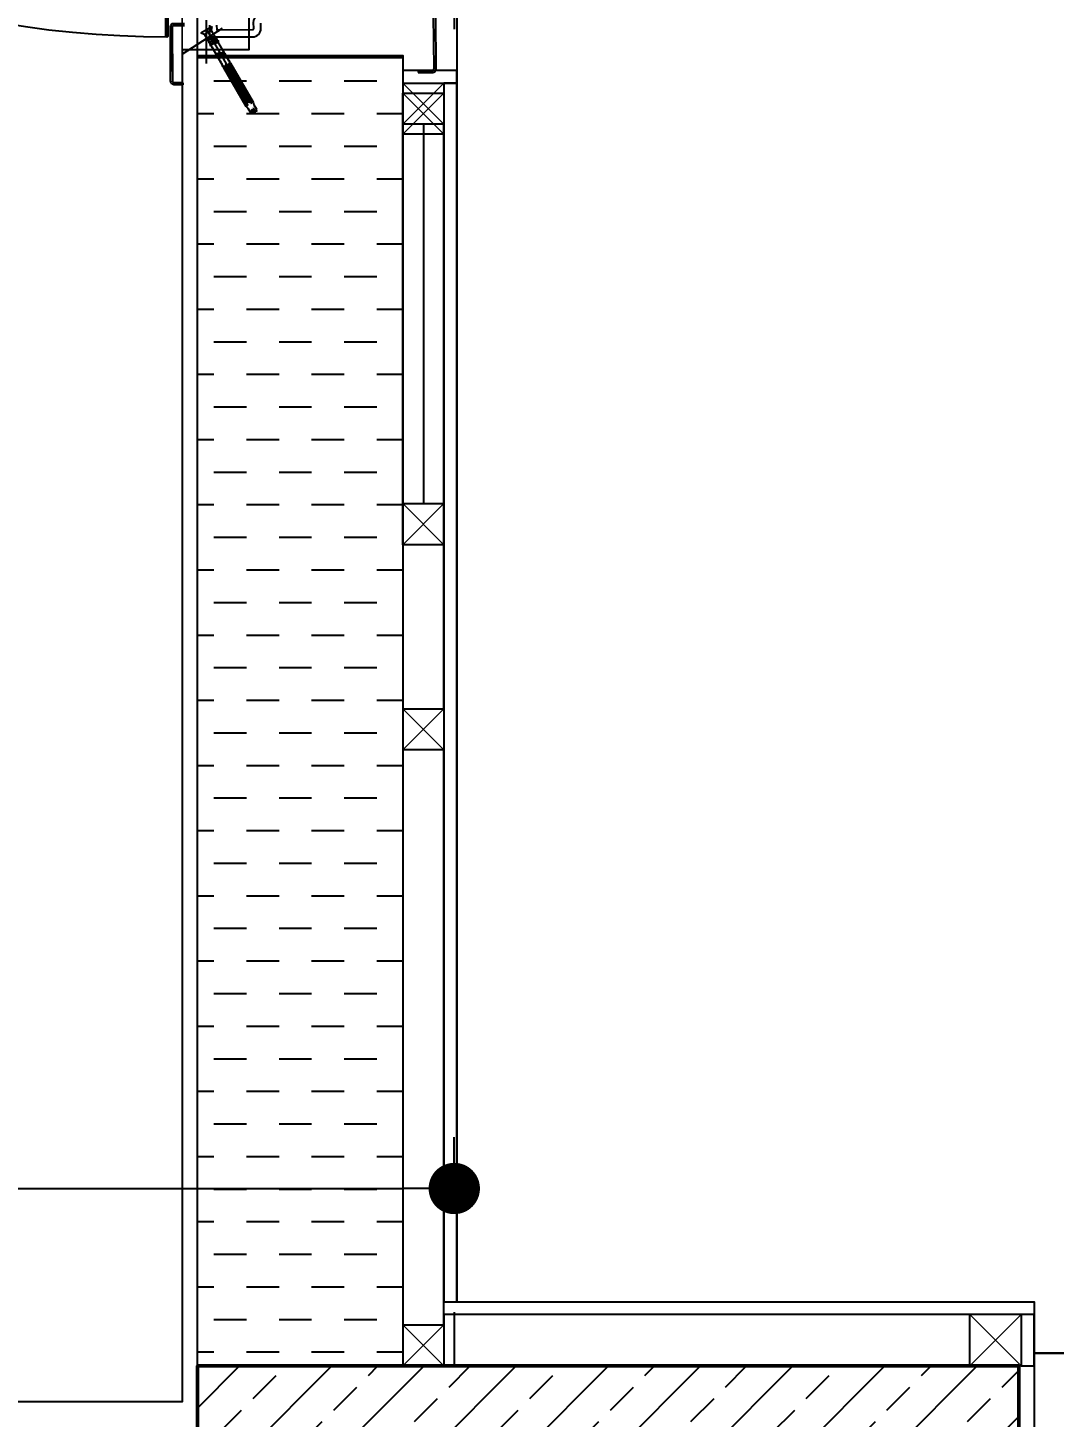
# Model space of a CAD drawing. Extents: x 820 to 5791, y 1495 to 5010.
# Drawn here: x 2377.8 to 2477.8, y 2926.5 to 3061.9 of the extents above; entities that cross this region are included whole.
import ezdxf

# ---------------------------------------------------------------- set-up
doc = ezdxf.new("R2010")
doc.units = 0
doc.header["$LTSCALE"] = 20
for name, pattern in [('( Hidden )', [0.375, 0.25, -0.125]), ('4118-HT-02-300$0$HIDDEN2', [4.7625, 3.175, -1.5875]), ('CACHE', [0.375, 0.25, -0.125]), ('HIDDEN', [0.375, 0.25, -0.125])]:
    doc.linetypes.add(name, pattern=pattern)
doc.layers.get('DEFPOINTS').update_dxf_attribs({"linetype": 'CONTINUOUS'})
for name, color, linetype, lineweight in [('0_YKA_Dim_int', 183, 'CONTINUOUS', 9), ('3_V_Profile_Metal', 141, 'CONTINUOUS', 15), ('_00_TT_PLASTER INTERIOR', 60, 'CONTINUOUS', 0), ('KOLON', 7, 'CONTINUOUS', 50), ('ölç', 63, 'CONTINUOUS', 20)]:
    doc.layers.add(name, color=color, linetype=linetype, lineweight=lineweight)
for name, color, linetype in [('0_YKA_Hidden_Construction', 251, 'HIDDEN'), ('2_V_Wall', 43, 'CONTINUOUS'), ('2_V_Wall_Cementboard', 240, 'CONTINUOUS'), ('2_V_Wall_Gasblock', 133, 'CONTINUOUS'), ('3_V_Insulation_Sound', 41, 'BATTING'), ('4_V0_Door', 21, 'CONTINUOUS'), ('Kiriş', 7, 'CONTINUOUS'), ('TARAMA', 8, 'CONTINUOUS')]:
    doc.layers.add(name, color=color, linetype=linetype)
doc.layers.add('_00_TT_AREA', color=140, linetype='CONTINUOUS', plot=False)
doc.layers.add('dış ölçü', color=7, linetype='CONTINUOUS', lineweight=20, true_color=0x0d6787)
doc.styles.add('TRS', font='times.ttf', dxfattribs={"width": 0.8})
doc.linetypes.add('BATTING', pattern='A,0.00254,-2.54,[134,ltypeshp.shx,S=2.54,R=0,X=-2.54,Y=0],-5.08,[134,ltypeshp.shx,S=2.54,R=180,X=2.54,Y=0],-2.54', length=10.16254)
doc.dimstyles.new('dış ölçü', dxfattribs={"dimtxt": 12, "dimasz": 5, "dimexe": 5, "dimexo": 35, "dimgap": 5, "dimtad": 1, "dimdec": 0, "dimdsep": 46, "dimtxsty": 'TRS', "dimblk": 'DOT', "dimcen": 0, "dimdle": 0.1, "dimclrd": 256, "dimclre": 256, "dimclrt": 73, "dimadec": 0, "dimazin": 0, "dimtfac": 0.3, "dimtdec": 0, "dimtix": 1, "dimtmove": 2, "dimatfit": 3, "dimldrblk": 'DOT', "dimfxl": 1, "dimfxlon": 1, "dimtolj": 1, "dimarcsym": 0})

# ---------------------------------------------------------------- blocks, each defined once
blk = doc.blocks.new('_Dot')
at = {"layer": 'ölç', "color": 0, "lineweight": -2}
blk.add_line((-0.5, 0), (-1, 0), dxfattribs=at)
at = {"layer": 'ölç', "color": 0, "const_width": 0.5}
blk.add_lwpolyline([(-0.25, 0, 1), (0.25, 0, 1)], format="xyb", close=True, dxfattribs=at)
blk = doc.blocks.new('*D170')
at = {"layer": 'DEFPOINTS', "color": 0, "transparency": 16777216}
for p in [(2419.39, 2948.83), (2054.52, 2926.55), (2419.39, 2926.55)]:
    blk.add_point(p, dxfattribs=at)
at = {"layer": 'dış ölçü', "lineweight": -2, "transparency": 16777216}
for p, q in [((2054.52, 2948.83), (2054.52, 2953.83)), ((2419.39, 2948.83), (2419.39, 2953.83)), ((2059.52, 2948.83), (2414.39, 2948.83))]:
    blk.add_line(p, q, dxfattribs=at)
at = {"layer": 'dış ölçü', "lineweight": -2, "transparency": 16777216, "xscale": 5, "yscale": 5, "zscale": 5, "rotation": 180}
blk.add_blockref('_Dot', (2054.52, 2948.83), dxfattribs=at)
at = {"layer": 'dış ölçü', "lineweight": -2, "transparency": 16777216, "xscale": 5, "yscale": 5, "zscale": 5}
blk.add_blockref('_Dot', (2419.39, 2948.83), dxfattribs=at)
at = {"layer": 'dış ölçü', "color": 73, "transparency": 16777216, "insert": (2236.96, 2959.93), "char_height": 12, "attachment_point": 5, "style": 'TRS'}
blk.add_mtext('\\A1;365', dxfattribs=at)
blk = doc.blocks.new('mek kap')
at = {"layer": '0_YKA_Hidden_Construction', "linetype": '4118-HT-02-300$0$HIDDEN2'}
blk.add_arc((39330.35, 96833.55, 0), 93.2, 89.9115, 180.1473, dxfattribs=at)
at = {"layer": '4_V0_Door'}
for p, q in [((39238.15, 96832.99, 0), (39233.75, 96832.99, 0)), ((39237.15, 96833.31, 0), (39237.15, 96833.39, 0)), ((39237.2, 96833.31, 0), (39237.2, 96833.39, 0)), ((39330.41, 96833.44, 0), (39237.23, 96833.39, 0)), ((39237.23, 96833.31, 0), (39237.23, 96833.39, 0)), ((39237.23, 96833.36, 0), (39239.15, 96833.36, 0)), ((39239.15, 96833.31, 0), (39237.23, 96833.31, 0)), ((39330.39, 96833.54, 0), (39237.25, 96833.49, 0)), ((39330.39, 96833.49, 0), (39237.25, 96833.44, 0)), ((39238.95, 96833.26, 0), (39237.25, 96833.26, 0)), ((39237.25, 96833.21, 0), (39238.95, 96833.21, 0)), ((39232.65, 96831.78, 0), (39232.45, 96831.78, 0)), ((39235.52, 96831.76, 0), (39238, 96827.92, 0)), ((39235.09, 96810.36, 0), (39235.09, 96830.36, 0)), ((39237.54, 96830.04, 0), (39237.4, 96829.68, 0)), ((39237.54, 96830.04, 0), (39238.16, 96828.96, 0)), ((39234.38, 96827.92, 0), (39236.3, 96829.03, 0)), ((39237.85, 96829.5, 0), (39234.5, 96827.56, 0)), ((39234.55, 96829.49, 0), (39238.75, 96829.5, 0)), ((39235.47, 96828.56, 0), (39235.33, 96828.48, 0)), ((39235.34, 96828.48, 0), (39235.49, 96827.71, 0)), ((39235.4, 96828.52, 0), (39235.56, 96827.75, 0)), ((39235.5, 96828.57, 0), (39235.65, 96827.8, 0)), ((39235.69, 96828.69, 0), (39235.55, 96828.61, 0)), ((39235.55, 96828.61, 0), (39235.69, 96828.69, 0)), ((39235.69, 96828.69, 0), (39235.55, 96828.61, 0)), ((39235.57, 96828.62, 0), (39235.55, 96828.61, 0)), ((39235.69, 96828.69, 0), (39235.57, 96828.62, 0)), ((39235.69, 96828.69, 0), (39235.69, 96828.7, 0)), ((39235.91, 96828.81, 0), (39235.78, 96828.74, 0)), ((39236.01, 96828.87, 0), (39236, 96828.86, 0)), ((39236.13, 96828.94, 0), (39236.01, 96828.87, 0)), ((39236.35, 96829.07, 0), (39236.22, 96828.99, 0)), ((39236.32, 96829.18, 0), (39236.3, 96829.03, 0)), ((39236.81, 96828.34, 0), (39236.32, 96829.18, 0)), ((39236.35, 96829.07, 0), (39236.37, 96829.19, 0)), ((39236.6, 96828.35, 0), (39236.35, 96829.07, 0)), ((39236.67, 96828.28, 0), (39236.37, 96829.19, 0)), ((39236.44, 96829.12, 0), (39236.37, 96829.19, 0)), ((39236.49, 96829.15, 0), (39236.44, 96829.12, 0)), ((39236.44, 96829.12, 0), (39236.69, 96828.4, 0)), ((39236.58, 96829.2, 0), (39236.49, 96829.15, 0)), ((39236.58, 96829.2, 0), (39236.59, 96829.32, 0)), ((39236.72, 96828.77, 0), (39236.58, 96829.2, 0)), ((39236.86, 96828.55, 0), (39236.59, 96829.32, 0)), ((39236.66, 96829.25, 0), (39236.59, 96829.32, 0)), ((39236.8, 96829.33, 0), (39236.66, 96829.25, 0)), ((39236.66, 96829.25, 0), (39236.91, 96828.53, 0)), ((39236.83, 96828.48, 0), (39236.69, 96828.4, 0)), ((39236.83, 96828.48, 0), (39236.72, 96828.77, 0)), ((39236.8, 96829.33, 0), (39236.82, 96829.45, 0)), ((39236.8, 96829.33, 0), (39236.8, 96829.35, 0)), ((39237.05, 96828.6, 0), (39236.8, 96829.33, 0)), ((39237.12, 96828.53, 0), (39236.82, 96829.45, 0)), ((39236.88, 96829.38, 0), (39236.82, 96829.45, 0)), ((39236.89, 96828.4, 0), (39236.83, 96828.48, 0)), ((39236.87, 96828.51, 0), (39236.85, 96828.58, 0)), ((39236.89, 96828.4, 0), (39236.87, 96828.51, 0)), ((39236.88, 96829.38, 0), (39237.4, 96829.68, 0)), ((39237.13, 96828.65, 0), (39236.88, 96829.38, 0)), ((39236.89, 96828.4, 0), (39236.9, 96828.45, 0)), ((39236.9, 96828.45, 0), (39236.91, 96828.53, 0)), ((39237.05, 96828.6, 0), (39236.91, 96828.53, 0)), ((39237.12, 96828.53, 0), (39237.05, 96828.6, 0)), ((39237.77, 96829.03, 0), (39237.09, 96828.63, 0)), ((39237.12, 96828.53, 0), (39237.13, 96828.65, 0)), ((39237.4, 96829.68, 0), (39237.77, 96829.03, 0)), ((39238.16, 96828.96, 0), (39237.77, 96829.03, 0)), ((39234.15, 96827.83, 0), (39230.38, 96825.64, 0)), ((39234.56, 96827.14, 0), (39230.78, 96824.95, 0)), ((39233.03, 96827.14, 0), (39231.04, 96825.99, 0)), ((39231.37, 96826.18, 0), (39233.03, 96827.14, 0)), ((39233.25, 96827.27, 0), (39233.12, 96827.19, 0)), ((39233.25, 96827.27, 0), (39233.12, 96827.19, 0)), ((39233.48, 96827.4, 0), (39233.34, 96827.32, 0)), ((39233.34, 96827.32, 0), (39233.48, 96827.4, 0)), ((39233.48, 96827.4, 0), (39233.34, 96827.32, 0)), ((39233.48, 96827.4, 0), (39233.34, 96827.32, 0)), ((39233.7, 96827.53, 0), (39233.56, 96827.45, 0)), ((39233.7, 96827.53, 0), (39233.56, 96827.45, 0)), ((39233.7, 96827.53, 0), (39233.56, 96827.45, 0)), ((39233.7, 96827.53, 0), (39233.56, 96827.45, 0)), ((39233.66, 96827.51, 0), (39233.7, 96827.53, 0)), ((39233.92, 96827.66, 0), (39233.78, 96827.58, 0)), ((39233.92, 96827.66, 0), (39233.78, 96827.58, 0)), ((39233.92, 96827.66, 0), (39233.78, 96827.58, 0)), ((39233.78, 96827.58, 0), (39233.92, 96827.66, 0)), ((39233.8, 96827.59, 0), (39233.78, 96827.58, 0)), ((39233.92, 96827.66, 0), (39233.8, 96827.59, 0)), ((39234.14, 96827.79, 0), (39234, 96827.71, 0)), ((39234.14, 96827.79, 0), (39234, 96827.71, 0)), ((39234.14, 96827.79, 0), (39234, 96827.71, 0)), ((39234, 96827.71, 0), (39234.14, 96827.79, 0)), ((39234.14, 96827.79, 0), (39234, 96827.71, 0)), ((39234.1, 96827.76, 0), (39234.14, 96827.79, 0)), ((39234.23, 96827.84, 0), (39234.36, 96827.92, 0)), ((39234.36, 96827.92, 0), (39234.23, 96827.84, 0)), ((39234.36, 96827.92, 0), (39234.23, 96827.84, 0)), ((39234.23, 96827.84, 0), (39234.36, 96827.92, 0)), ((39234.28, 96827.87, 0), (39234.23, 96827.84, 0)), ((39234.36, 96827.92, 0), (39234.24, 96827.85, 0)), ((39234.27, 96827.89, 0), (39234.34, 96828, 0)), ((39234.27, 96827.77, 0), (39234.32, 96827.68, 0)), ((39234.36, 96827.92, 0), (39234.28, 96827.87, 0)), ((39234.34, 96828, 0), (39234.38, 96827.92, 0)), ((39234.45, 96827.97, 0), (39234.58, 96828.04, 0)), ((39234.58, 96828.04, 0), (39234.45, 96827.97, 0)), ((39234.58, 96828.04, 0), (39234.45, 96827.97, 0)), ((39234.58, 96828.04, 0), (39234.45, 96827.97, 0)), ((39234.45, 96827.97, 0), (39234.58, 96828.04, 0)), ((39234.58, 96828.04, 0), (39234.45, 96827.97, 0)), ((39234.61, 96827.19, 0), (39234.48, 96827.11, 0)), ((39234.61, 96827.19, 0), (39234.48, 96827.11, 0)), ((39234.61, 96827.19, 0), (39234.48, 96827.11, 0)), ((39234.61, 96827.19, 0), (39234.48, 96827.11, 0)), ((39234.61, 96827.19, 0), (39234.48, 96827.11, 0)), ((39234.61, 96827.19, 0), (39234.48, 96827.11, 0)), ((39234.56, 96827.27, 0), (39234.51, 96827.36, 0)), ((39234.67, 96828.09, 0), (39234.8, 96828.17, 0)), ((39234.8, 96828.17, 0), (39234.67, 96828.09, 0)), ((39234.8, 96828.17, 0), (39234.67, 96828.09, 0)), ((39234.67, 96828.09, 0), (39234.8, 96828.17, 0)), ((39234.72, 96828.13, 0), (39234.67, 96828.09, 0)), ((39234.67, 96827.2, 0), (39234.8, 96827.2, 0)), ((39234.83, 96827.32, 0), (39234.7, 96827.24, 0)), ((39234.83, 96827.32, 0), (39234.7, 96827.24, 0)), ((39234.83, 96827.32, 0), (39234.7, 96827.24, 0)), ((39234.83, 96827.32, 0), (39234.7, 96827.24, 0)), ((39234.83, 96827.32, 0), (39234.7, 96827.24, 0)), ((39234.83, 96827.32, 0), (39234.7, 96827.24, 0)), ((39234.8, 96828.17, 0), (39234.72, 96828.13, 0)), ((39234.76, 96827.28, 0), (39236.67, 96828.39, 0)), ((39234.8, 96827.2, 0), (39234.76, 96827.28, 0)), ((39234.89, 96828.22, 0), (39235.03, 96828.3, 0)), ((39235.03, 96828.3, 0), (39234.89, 96828.22, 0)), ((39235.03, 96828.3, 0), (39234.89, 96828.22, 0)), ((39235.03, 96828.3, 0), (39234.89, 96828.22, 0)), ((39235.03, 96828.3, 0), (39234.89, 96828.22, 0)), ((39235.05, 96827.45, 0), (39234.92, 96827.37, 0)), ((39235.05, 96827.45, 0), (39234.92, 96827.37, 0)), ((39235.05, 96827.45, 0), (39234.92, 96827.37, 0)), ((39235.05, 96827.45, 0), (39234.92, 96827.37, 0)), ((39235.05, 96827.45, 0), (39234.92, 96827.37, 0)), ((39235.03, 96828.3, 0), (39235.03, 96828.32, 0)), ((39235.08, 96828.33, 0), (39235.24, 96827.56, 0)), ((39235.11, 96828.35, 0), (39235.25, 96828.43, 0)), ((39235.25, 96828.43, 0), (39235.11, 96828.35, 0)), ((39235.25, 96828.43, 0), (39235.11, 96828.35, 0)), ((39235.28, 96827.58, 0), (39235.14, 96827.5, 0)), ((39235.28, 96827.58, 0), (39235.14, 96827.5, 0)), ((39235.28, 96827.58, 0), (39235.14, 96827.5, 0)), ((39235.28, 96827.58, 0), (39235.14, 96827.5, 0)), ((39235.28, 96827.58, 0), (39235.14, 96827.5, 0)), ((39235.18, 96828.39, 0), (39235.33, 96827.62, 0)), ((39235.24, 96828.42, 0), (39235.4, 96827.65, 0)), ((39235.5, 96827.71, 0), (39235.36, 96827.63, 0)), ((39235.5, 96827.71, 0), (39235.36, 96827.63, 0)), ((39235.5, 96827.71, 0), (39235.36, 96827.63, 0)), ((39235.5, 96827.71, 0), (39235.36, 96827.63, 0)), ((39235.72, 96827.83, 0), (39235.58, 96827.76, 0)), ((39235.72, 96827.83, 0), (39235.58, 96827.76, 0)), ((39235.72, 96827.83, 0), (39235.58, 96827.76, 0)), ((39235.94, 96827.96, 0), (39235.81, 96827.88, 0)), ((39235.94, 96827.96, 0), (39235.81, 96827.88, 0)), ((39235.94, 96827.96, 0), (39235.81, 96827.88, 0)), ((39236.16, 96828.09, 0), (39236.03, 96828.01, 0)), ((39236.38, 96828.22, 0), (39236.25, 96828.14, 0)), ((39236.38, 96828.22, 0), (39236.38, 96828.24, 0)), ((39236.4, 96828.2, 0), (39236.38, 96828.22, 0)), ((39236.6, 96828.35, 0), (39236.47, 96828.27, 0)), ((39236.67, 96828.28, 0), (39236.6, 96828.35, 0)), ((39236.67, 96828.28, 0), (39236.69, 96828.4, 0)), ((39236.81, 96828.34, 0), (39236.67, 96828.39, 0)), ((39231.1, 96825.59, 0), (39231.04, 96825.99, 0)), ((39231.66, 96825.48, 0), (39231.28, 96826.13, 0)), ((39233.5, 96826.55, 0), (39231.41, 96825.34, 0)), ((39231.96, 96826.16, 0), (39231.9, 96826.07, 0)), ((39232, 96826.08, 0), (39231.95, 96826.02, 0)), ((39233.09, 96826.83, 0), (39233.03, 96826.74, 0)), ((39233.13, 96826.75, 0), (39233.09, 96826.69, 0)), ((39233.5, 96826.55, 0), (39233.37, 96826.47, 0)), ((39233.73, 96826.68, 0), (39233.59, 96826.6, 0)), ((39233.73, 96826.68, 0), (39233.59, 96826.6, 0)), ((39233.73, 96826.68, 0), (39233.59, 96826.6, 0)), ((39233.95, 96826.81, 0), (39233.81, 96826.73, 0)), ((39233.95, 96826.81, 0), (39233.81, 96826.73, 0)), ((39233.95, 96826.81, 0), (39233.81, 96826.73, 0)), ((39233.95, 96826.81, 0), (39233.81, 96826.73, 0)), ((39234.17, 96826.93, 0), (39234.03, 96826.86, 0)), ((39234.17, 96826.93, 0), (39234.03, 96826.86, 0)), ((39234.17, 96826.93, 0), (39234.03, 96826.86, 0)), ((39234.17, 96826.93, 0), (39234.03, 96826.86, 0)), ((39234.17, 96826.93, 0), (39234.03, 96826.86, 0)), ((39234.39, 96827.06, 0), (39234.26, 96826.98, 0)), ((39234.39, 96827.06, 0), (39234.26, 96826.98, 0)), ((39234.39, 96827.06, 0), (39234.26, 96826.98, 0)), ((39234.39, 96827.06, 0), (39234.26, 96826.98, 0)), ((39234.39, 96827.06, 0), (39234.26, 96826.98, 0)), ((39229.62, 96824.74, 0), (39229.77, 96824.88, 0)), ((39229.82, 96824.79, 0), (39229.62, 96824.74, 0)), ((39229.76, 96825.19, 0), (39229.65, 96825.06, 0)), ((39229.65, 96825.06, 0), (39229.7, 96824.97, 0)), ((39229.77, 96824.99, 0), (39229.7, 96824.97, 0)), ((39230.2, 96825.45, 0), (39229.76, 96825.19, 0)), ((39229.77, 96824.99, 0), (39230.01, 96825.13, 0)), ((39230.06, 96825.05, 0), (39229.77, 96824.88, 0)), ((39229.77, 96824.88, 0), (39229.82, 96824.79, 0)), ((39230.11, 96824.96, 0), (39229.82, 96824.79, 0)), ((39229.91, 96824.74, 0), (39229.86, 96824.7, 0)), ((39229.91, 96824.6, 0), (39229.86, 96824.7, 0)), ((39229.91, 96824.74, 0), (39230.16, 96824.88, 0)), ((39229.91, 96824.6, 0), (39230.09, 96824.63, 0)), ((39230.06, 96825.05, 0), (39230.01, 96825.13, 0)), ((39230.52, 96824.89, 0), (39230.09, 96824.63, 0)), ((39230.16, 96824.88, 0), (39230.11, 96824.96, 0)), ((39230.38, 96825.64, 0), (39230.2, 96825.45, 0)), ((39230.78, 96824.95, 0), (39230.52, 96824.89, 0)), ((39230.83, 96825.49, 0), (39230.77, 96825.4, 0)), ((39230.87, 96825.41, 0), (39230.82, 96825.35, 0)), ((39231.41, 96825.34, 0), (39231.1, 96825.59, 0)), ((39233.86, 96808.86, 0), (39233.66, 96808.86, 0)), ((39233.86, 96808.86, 0), (39233.86, 96807.51, 0)), ((39234.06, 96807.31, 0), (39239.26, 96807.36, 0))]:
    blk.add_line(p, q, dxfattribs=at)
at = {"layer": '4_V0_Door', "elevation": 0}
for points in [[(39232.45, 96831.78), (39232.45, 96832.58, -0.414214), (39232.85, 96832.98), (39238.15, 96832.99, -0.414214), (39238.45, 96832.7), (39238.45, 96831.62)], [(39232.65, 96831.78), (39232.65, 96832.58, -0.414214), (39232.85, 96832.78), (39238.15, 96832.8, -0.414214), (39238.25, 96832.7), (39238.25, 96831.62)], [(39238.26, 96829.2), (39237.13, 96829.19), (39237.14, 96824.99, 0.414214), (39237.94, 96824.19), (39238.46, 96824.2)], [(39238.26, 96828.5), (39237.83, 96828.49), (39237.84, 96824.99, 0.414214), (39237.94, 96824.89), (39238.54, 96824.9, -0.414214), (39239.44, 96824), (39239.45, 96821.2)], [(39233.66, 96808.86), (39233.66, 96807.51, 0.414214), (39234.06, 96807.11), (39239.26, 96807.16, 0.414214), (39239.66, 96807.56), (39239.64, 96824.24)]]:
    blk.add_lwpolyline(points, format="xyb", dxfattribs=at)
at = {"layer": '4_V0_Door'}
blk.add_circle((39234.36, 96827.51, 0), 0.0973, dxfattribs=at)
for centre, radius, start, end in [((39237.25, 96833.39, 0), 0.1, 90.1229, 180.1229), ((39237.25, 96833.31, 0), 0.1, 180.1229, 270.1229), ((39237.25, 96833.39, 0), 0.05, 90.1229, 180.1229), ((39237.25, 96833.31, 0), 0.05, 180.1229, 270.1229), ((39233.08, 96827.44, 0), 0.38, 270.6841, 329.9632), ((39233.13, 96827.35, 0), 0.38, 270.6841, 329.9632), ((39233.47, 96827.24, 0), 0.0656, 62.4994, 176.3739), ((39233.52, 96827.15, 0), 0.0656, 62.4994, 176.3739), ((39233.5, 96827.68, 0), 0.38, 270.6841, 329.9632), ((39233.58, 96827.07, 0), 0.0656, 62.4994, 176.3739), ((39233.55, 96827.59, 0), 0.38, 270.6841, 329.9632), ((39233.6, 96827.51, 0), 0.38, 270.6841, 329.9632), ((39233.64, 96827.43, 0), 0.38, 270.6841, 329.9632), ((39234.05, 96826.73, 0), 0.38, 90.2826, 149.5617), ((39233.89, 96827.49, 0), 0.0656, 62.4994, 176.3739), ((39233.95, 96827.4, 0), 0.0656, 62.4994, 176.3739), ((39233.92, 96827.93, 0), 0.38, 270.6841, 336.0052), ((39233.98, 96827.29, 0), 0.0525, 267.052, 153.1938), ((39233.97, 96827.84, 0), 0.38, 270.6841, 336.0052), ((39234.08, 96827.17, 0), 0.0656, 243.8719, 357.7464), ((39234.13, 96827.08, 0), 0.0656, 243.8719, 357.7464), ((39234.24, 96827.39, 0), 0.0921, 89.8803, 194.1351), ((39234.47, 96826.98, 0), 0.38, 84.2406, 149.5617), ((39234.19, 96827.89, 0), 0.0745, 237.9587, 358.518), ((39234.21, 96827.43, 0), 0.0921, 226.1107, 330.3655), ((39234.52, 96826.89, 0), 0.38, 84.2406, 149.5617), ((39234.63, 96827.13, 0), 0.0745, 61.7279, 168.9113), ((39230.56, 96825.98, 0), 0.38, 270.6841, 329.9632), ((39230.95, 96825.78, 0), 0.0656, 62.4994, 176.3739), ((39230.92, 96825.92, 0), 0.38, 270.6841, 329.9632), ((39231.01, 96825.69, 0), 0.0656, 62.4994, 176.3739), ((39230.98, 96826.22, 0), 0.38, 270.6841, 329.9632), ((39231.03, 96826.13, 0), 0.38, 270.6841, 329.9632), ((39231.71, 96825.94, 0), 0.464, 156.0217, 264.2241), ((39231.31, 96825.73, 0), 0.0656, 62.4994, 176.3739), ((39231.38, 96826.03, 0), 0.0656, 62.4994, 176.3739), ((39231.34, 96826.16, 0), 0.38, 270.6841, 329.9632), ((39231.43, 96825.94, 0), 0.0656, 62.4994, 176.3739), ((39231.38, 96826.09, 0), 0.38, 270.6841, 329.9632), ((39231.4, 96826.46, 0), 0.38, 270.6841, 329.9632), ((39231.45, 96826.37, 0), 0.38, 270.6841, 329.9632), ((39231.95, 96825.52, 0), 0.38, 90.2826, 149.5617), ((39231.72, 96825.95, 0), 0.0525, 267.052, 153.1938), ((39232, 96825.43, 0), 0.38, 90.2826, 149.5617), ((39231.8, 96826.27, 0), 0.0656, 62.4994, 176.3739), ((39231.85, 96826.18, 0), 0.0656, 62.4994, 176.3739), ((39231.82, 96826.71, 0), 0.38, 270.6841, 329.9632), ((39231.87, 96826.62, 0), 0.38, 270.6841, 329.9632), ((39231.92, 96826.03, 0), 0.0394, 111.6352, 345.0321), ((39231.98, 96825.96, 0), 0.0656, 243.8719, 357.7464), ((39232.02, 96826.15, 0), 0.0656, 62.4994, 176.3739), ((39232.07, 96826.08, 0), 0.0656, 62.4994, 176.3739), ((39232.03, 96825.87, 0), 0.0656, 243.8719, 357.7464), ((39232.37, 96825.76, 0), 0.38, 90.2826, 149.5617), ((39232.05, 96826.59, 0), 0.38, 270.6841, 329.9632), ((39232.09, 96826.51, 0), 0.38, 270.6841, 329.9632), ((39232.42, 96825.67, 0), 0.38, 90.2826, 149.5617), ((39232.22, 96826.51, 0), 0.0656, 62.4994, 176.3739), ((39232.27, 96826.42, 0), 0.0656, 62.4994, 176.3739), ((39232.24, 96826.95, 0), 0.38, 270.6841, 329.9632), ((39232.29, 96826.86, 0), 0.38, 270.6841, 329.9632), ((39232.4, 96826.2, 0), 0.0656, 243.8719, 357.7464), ((39232.44, 96826.4, 0), 0.0656, 62.4994, 176.3739), ((39232.49, 96826.32, 0), 0.0656, 62.4994, 176.3739), ((39232.45, 96826.11, 0), 0.0656, 243.8719, 357.7464), ((39232.79, 96826.01, 0), 0.38, 90.2826, 149.5617), ((39232.47, 96826.83, 0), 0.38, 270.6841, 329.9632), ((39232.51, 96826.76, 0), 0.38, 270.6841, 329.9632), ((39232.84, 96825.92, 0), 0.38, 90.2826, 149.5617), ((39232.63, 96826.75, 0), 0.0656, 62.4994, 176.3739), ((39232.68, 96826.67, 0), 0.0656, 62.4994, 176.3739), ((39232.66, 96827.19, 0), 0.38, 270.6841, 329.9632), ((39232.71, 96827.1, 0), 0.38, 270.6841, 329.9632), ((39232.81, 96826.44, 0), 0.0656, 243.8719, 357.7464), ((39232.85, 96826.62, 0), 0.0525, 267.052, 153.1938), ((39232.87, 96826.35, 0), 0.0656, 243.8719, 357.7464), ((39233.21, 96826.25, 0), 0.38, 90.2826, 149.5617), ((39233.26, 96826.16, 0), 0.38, 90.2826, 149.5617), ((39233.05, 96827, 0), 0.0656, 62.4994, 176.3739), ((39233.05, 96826.7, 0), 0.0394, 111.6352, 345.0321), ((39233.1, 96826.91, 0), 0.0656, 62.4994, 176.3739), ((39233.15, 96826.82, 0), 0.0656, 62.4994, 176.3739), ((39233.2, 96826.75, 0), 0.0656, 62.4994, 176.3739), ((39233.18, 96827.26, 0), 0.38, 270.6841, 329.9632), ((39233.23, 96826.69, 0), 0.0656, 243.8719, 357.7464), ((39233.22, 96827.18, 0), 0.38, 270.6841, 329.9632), ((39233.29, 96826.6, 0), 0.0656, 243.8719, 357.7464), ((39233.63, 96826.49, 0), 0.38, 90.2826, 149.5617), ((39233.68, 96826.4, 0), 0.38, 90.2826, 149.5617), ((39233.62, 96826.99, 0), 0.0656, 62.4994, 176.3739), ((39233.65, 96826.93, 0), 0.0656, 243.8719, 357.7464), ((39233.71, 96826.84, 0), 0.0656, 243.8719, 357.7464), ((39234.1, 96826.64, 0), 0.38, 90.2826, 149.5617), ((39230.52, 96825.51, 0), 0.0614, 152.6814, 267.5644), ((39230.53, 96825.54, 0), 0.0656, 62.4994, 176.3739), ((39230.59, 96825.45, 0), 0.0656, 62.4994, 176.3739), ((39230.61, 96825.89, 0), 0.38, 270.6841, 329.9632), ((39230.75, 96825.14, 0), 0.0635, 155.5473, 264.6985), ((39230.72, 96825.22, 0), 0.0656, 243.8719, 357.7464), ((39230.77, 96825.14, 0), 0.0656, 243.8719, 357.7464), ((39230.79, 96825.36, 0), 0.0394, 111.6352, 345.0321), ((39231.11, 96825.03, 0), 0.38, 90.2826, 149.5617), ((39230.89, 96825.48, 0), 0.0656, 62.4994, 176.3739), ((39231.16, 96824.94, 0), 0.38, 90.2826, 149.5617), ((39230.94, 96825.41, 0), 0.0656, 62.4994, 176.3739), ((39230.96, 96825.84, 0), 0.38, 270.6841, 329.9632), ((39231.14, 96825.47, 0), 0.0656, 243.8719, 357.7464), ((39231.19, 96825.38, 0), 0.0656, 243.8719, 357.7464), ((39231.53, 96825.27, 0), 0.38, 90.2826, 149.5617), ((39231.58, 96825.18, 0), 0.38, 90.2826, 149.5617), ((39231.36, 96825.65, 0), 0.0656, 62.4994, 176.3739), ((39231.56, 96825.71, 0), 0.0656, 243.8719, 357.7464), ((39231.61, 96825.62, 0), 0.0656, 243.8719, 357.7464), ((39234.06, 96807.51, 0), 0.2, 180.1229, 270.1229)]:
    blk.add_arc(centre, radius, start, end, dxfattribs=at)

msp = doc.modelspace()

# ---------------------------------------------------------------- hatches: boundary and pattern name
at = {"layer": '2_V_Wall_Gasblock'}
h = msp.add_hatch(dxfattribs=at)
h.set_pattern_fill('DASH', color=256, style=0)
h.set_pattern_definition([(0, (5091.543, -4769.65), (3.175, 3.175), [3.175, -3.175])])
h.paths.add_polyline_path([(2394.38, 3059.21), (2414.38, 3059.21), (2414.38, 2931.54), (2394.38, 2931.54)])
at = {"layer": 'TARAMA'}
h = msp.add_hatch(dxfattribs=at)
h.set_pattern_fill('ANSI33', color=256)
h.set_pattern_definition([(45, (5164.587, -4629.65), (-4.490128, 4.490128), []), (45, (5169.077, -4629.65), (-4.490128, 4.490128), [3.175, -1.5875])])
h.paths.add_polyline_path([(2474.38, 2931.54), (2474.38, 2891.54), (2394.38, 2891.54), (2394.38, 2931.54)])

# ---------------------------------------------------------------- linework, layer by layer
at = {"layer": '2_V_Wall'}
msp.add_lwpolyline([(2394.38, 3059.21), (2414.38, 3059.21), (2414.38, 2931.54), (2394.38, 2931.54)], close=True, dxfattribs=at)
at = {"layer": '2_V_Wall_Cementboard'}
for points in [[(2414.38, 3056.51), (2419.63, 3056.51), (2419.63, 3057.76), (2414.38, 3057.76)], [(2418.38, 2937.8), (2419.63, 2937.8), (2419.63, 3056.51), (2418.38, 3056.51)], [(2418.38, 2936.55), (2418.38, 2937.8), (2475.88, 2937.8), (2475.88, 2936.55)], [(2474.63, 2931.54), (2475.88, 2931.54), (2475.88, 2936.55), (2474.63, 2936.55)]]:
    msp.add_lwpolyline(points, close=True, dxfattribs=at)
at = {"layer": '2_V_Wall_Cementboard', "linetype": '( Hidden )', "ltscale": 50}
msp.add_lwpolyline([(2572.68, 2932.8), (2475.88, 2932.8)], dxfattribs=at)
at = {"layer": '3_V_Insulation_Sound', "ltscale": 0.2}
msp.add_line((2416.38, 3052.51), (2416.38, 3015.55), dxfattribs=at)
at = {"layer": '3_V_Insulation_Sound', "linetype": 'Continuous'}
for points in [[(2418.38, 3011.55), (2414.38, 3011.55), (2414.38, 3055.55), (2418.38, 3055.55)], [(2418.38, 3052.51), (2414.38, 3052.51), (2414.38, 3015.55), (2418.38, 3015.55)], [(2418.38, 3051.55), (2414.38, 3051.55), (2414.38, 2995.55), (2418.38, 2995.55)], [(2418.38, 2991.55), (2414.38, 2991.55), (2414.38, 2935.55), (2418.38, 2935.55)], [(2418.38, 2936.55), (2418.38, 2931.55), (2469.63, 2931.55), (2469.63, 2936.55)]]:
    msp.add_lwpolyline(points, close=True, dxfattribs=at)
at = {"layer": '3_V_Profile_Metal'}
for points in [[(2414.38, 3056.51), (2414.38, 3052.51), (2418.38, 3052.51), (2418.38, 3056.51), (2414.38, 3056.51), (2418.38, 3052.51), (2414.38, 3052.51), (2418.38, 3056.51)], [(2414.38, 3055.55), (2414.38, 3051.55), (2418.38, 3051.55), (2418.38, 3055.55), (2414.38, 3055.55), (2418.38, 3051.55), (2414.38, 3051.55), (2418.38, 3055.55)], [(2414.38, 3015.55), (2414.38, 3011.55), (2418.38, 3011.55), (2418.38, 3015.55), (2414.38, 3015.55), (2418.38, 3011.55), (2414.38, 3011.55), (2418.38, 3015.55)], [(2414.38, 2995.55), (2414.38, 2991.55), (2418.38, 2991.55), (2418.38, 2995.55), (2414.38, 2995.55), (2418.38, 2991.55), (2414.38, 2991.55), (2418.38, 2995.55)], [(2469.63, 2936.55), (2469.63, 2931.55), (2474.63, 2931.55), (2474.63, 2936.55), (2469.63, 2936.55), (2474.63, 2931.55), (2469.63, 2931.55), (2474.63, 2936.55)], [(2414.38, 2935.55), (2414.38, 2931.55), (2418.38, 2931.55), (2418.38, 2935.55), (2414.38, 2935.55), (2418.38, 2931.55), (2414.38, 2931.55), (2418.38, 2935.55)]]:
    msp.add_lwpolyline(points, dxfattribs=at)
at = {"layer": '_00_TT_AREA'}
msp.add_lwpolyline([(2419.63, 3567.8), (2419.63, 2937.8), (2475.88, 2937.8), (2475.88, 2932.8), (2662.15, 2932.8), (2662.15, 2998.05), (2723.34, 2998.05), (2723.34, 3067.21), (2730.28, 3067.21), (2730.28, 3161.74), (2729.39, 3161.74), (2729.39, 3166.69), (2723.34, 3166.69), (2723.34, 3220.41)], dxfattribs=at)
for points in [[(2392.88, 3059.77), (2392.88, 2928.05), (2086.14, 2928.05), (2086.16, 3180.15), (2392.9, 3180.15), (2392.88, 3156.77), (2399.38, 3156.77), (2399.38, 3059.77)], [(2475.88, 2932.8), (2475.88, 2890.04), (2455.68, 2890.04), (2455.68, 2121.54), (2464.57, 2121.54), (2464.57, 2105.04), (2564.57, 2105.05), (2564.57, 2121.54), (2572.68, 2121.54), (2572.68, 2932.8)]]:
    msp.add_lwpolyline(points, close=True, dxfattribs=at)
at = {"layer": '_00_TT_PLASTER INTERIOR'}
for points in [[(2086.14, 3485.27), (2086.14, 2928.05), (2392.88, 2928.05), (2392.88, 3467.29)], [(2394.38, 3159.77), (2392.88, 3159.77), (2392.88, 2928.05), (2086.14, 2928.05), (2086.16, 3180.15), (2392.9, 3180.15), (2392.88, 3156.77), (2394.38, 3156.77)], [(2464.57, 2121.54), (2455.68, 2121.54), (2455.68, 2890.04), (2475.88, 2890.04), (2475.88, 2931.54), (2474.38, 2931.54)]]:
    msp.add_lwpolyline(points, dxfattribs=at)
at = {"layer": 'Kiriş', "color": 4, "linetype": 'CACHE', "lineweight": -3, "ltscale": 50}
msp.add_lwpolyline([(2394.38, 3686.77), (2419.38, 3686.77), (2419.38, 2931.54), (2394.38, 2931.54)], close=True, dxfattribs=at)
at = {"layer": 'KOLON'}
msp.add_lwpolyline([(2474.38, 2931.54), (2474.38, 2891.54), (2394.38, 2891.54), (2394.38, 2931.54)], close=True, dxfattribs=at)

# ---------------------------------------------------------------- block references
at = {"layer": '0_YKA_Dim_int', "rotation": 89.99999999999991}
msp.add_blockref('mek kap', (99224.74, -36176.11, 0), dxfattribs=at)

# ---------------------------------------------------------------- dimensions: what is measured, and where the dimension line sits
at = {"layer": 'dış ölçü'}
dim = msp.add_linear_dim(base=(2419.39, 2948.83), p1=(2054.52, 2926.55), p2=(2419.39, 2926.55), dimstyle='dış ölçü', dxfattribs=at)
dim.commit()
dim.dimension.update_dxf_attribs({"geometry": '*D170', "text_midpoint": (2236.96, 2959.93)})

doc.saveas('drawing.dxf')
